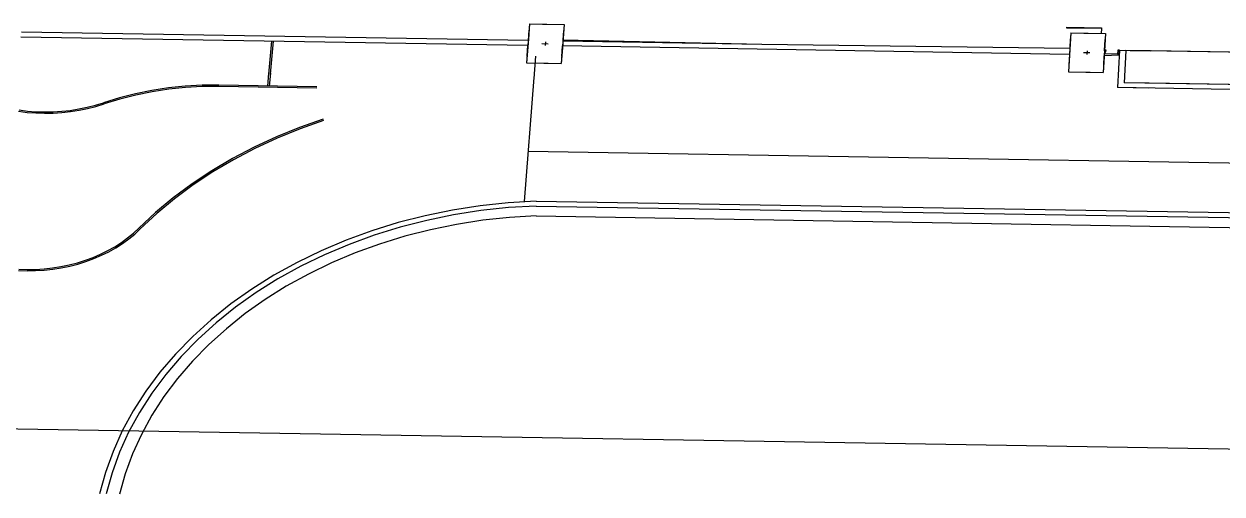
# Model space of a CAD drawing. Extents: x -68 to 264, y 51 to 115.
# Drawn here: x -49.05 to -17.04, y 54.38 to 66.94 of the extents above; entities that cross this region are included whole.
import ezdxf

# ---------------------------------------------------------------- set-up
doc = ezdxf.new("R2010")
doc.units = 0
doc.layers.get('0').update_dxf_attribs({"linetype": 'CONTINUOUS'})

msp = doc.modelspace()

# ---------------------------------------------------------------- linework, layer by layer
for p, q in [((-35.541, 66.938), (-35.622, 65.901)), ((-35.541, 66.938), (-35.573, 66.528)), ((-35.541, 66.938), (-35.194, 66.933)), ((-35.541, 66.938), (-34.615, 66.923)), ((-35.194, 66.933), (-34.615, 66.923)), ((-34.615, 66.923), (-34.695, 65.886)), ((-34.615, 66.923), (-34.664, 66.297)), ((-35.584, 66.496), (-49.122, 66.72)), ((-35.562, 66.777), (-35.584, 66.496)), ((-34.636, 66.762), (-34.656, 66.502)), ((-21.185, 66.828), (-21.183, 66.854)), ((-20.259, 66.813), (-21.185, 66.828)), ((-21.183, 66.854), (-20.258, 66.839)), ((-21.082, 66.7), (-21.142, 65.662)), ((-21.082, 66.7), (-21.11, 66.279)), ((-21.082, 66.7), (-20.734, 66.694)), ((-21.082, 66.7), (-20.156, 66.684)), ((-20.734, 66.694), (-20.156, 66.684)), ((-20.259, 66.813), (-20.266, 66.686)), ((-20.258, 66.839), (-20.259, 66.813)), ((-20.156, 66.684), (-20.215, 65.646)), ((-20.156, 66.684), (-20.192, 66.058)), ((-35.594, 66.366), (-49.134, 66.59)), ((-42.508, 65.601), (-42.431, 66.479)), ((-42.462, 65.6), (-42.385, 66.479)), ((-35.573, 66.528), (-35.622, 65.901)), ((-35.594, 66.366), (-35.616, 66.085)), ((-35.212, 66.414), (-35.045, 66.411)), ((-35.115, 66.462), (-35.123, 66.359)), ((-34.664, 66.297), (-34.695, 65.886)), ((-34.668, 66.351), (-34.69, 66.07)), ((-21.119, 66.127), (-34.668, 66.351)), ((-29.333, 66.393), (-34.656, 66.502)), ((-29.333, 66.393), (-34.65, 66.481)), ((-21.11, 66.279), (-29.333, 66.393)), ((-21.11, 66.279), (-21.142, 65.662)), ((-21.095, 66.538), (-21.11, 66.279)), ((-20.169, 66.523), (-20.185, 66.242)), ((-35.385, 66.082), (-35.431, 65.483)), ((-21.119, 66.127), (-21.136, 65.846)), ((-20.742, 66.175), (-20.575, 66.172)), ((-20.646, 66.223), (-20.652, 66.12)), ((-20.192, 66.058), (-20.215, 65.646)), ((-20.194, 66.09), (-20.209, 65.831)), ((-19.787, 66.105), (-20.194, 66.09)), ((-20.139, 66.241), (-20.185, 66.242)), ((-20.185, 66.242), (-20.168, 66.138)), ((-20.168, 66.138), (-20.139, 66.241)), ((-19.786, 66.131), (-20.168, 66.138)), ((-19.78, 66.235), (-19.836, 65.239)), ((-19.826, 66.236), (-19.832, 66.132)), ((-19.832, 66.132), (-19.786, 66.131)), ((-19.78, 66.235), (-19.826, 66.236)), ((-19.786, 66.131), (-19.78, 66.235)), ((-19.78, 66.235), (-19.606, 66.232)), ((-19.606, 66.232), (-19.655, 65.366)), ((-18.949, 66.221), (-19.606, 66.232)), ((-13.038, 66.124), (-19.606, 66.232)), ((-19.49, 66.23), (-18.949, 66.221)), ((-9.223, 66.061), (-18.919, 66.221)), ((-35.622, 65.901), (-35.043, 65.892)), ((-35.622, 65.901), (-34.695, 65.886)), ((-35.043, 65.892), (-34.695, 65.886)), ((-21.142, 65.662), (-20.563, 65.652)), ((-21.142, 65.662), (-20.215, 65.646)), ((-20.563, 65.652), (-20.215, 65.646)), ((-42.536, 65.281), (-42.506, 65.623)), ((-42.49, 65.28), (-42.46, 65.622)), ((-35.429, 65.506), (-35.688, 62.192)), ((-18.997, 65.356), (-19.655, 65.366)), ((-13.079, 65.258), (-19.655, 65.366)), ((-7.244, 65.161), (-18.967, 65.355)), ((-46.073, 65.073), (-46.505, 64.964)), ((-46.062, 65.039), (-46.491, 64.931)), ((-45.635, 65.161), (-46.073, 65.073)), ((-45.626, 65.127), (-46.062, 65.039)), ((-45.191, 65.228), (-45.635, 65.161)), ((-45.185, 65.194), (-45.626, 65.127)), ((-44.744, 65.274), (-45.191, 65.228)), ((-44.741, 65.24), (-45.185, 65.194)), ((-44.294, 65.299), (-44.744, 65.274)), ((-44.295, 65.264), (-44.741, 65.24)), ((-43.848, 65.268), (-44.295, 65.264)), ((-43.845, 65.302), (-44.294, 65.299)), ((-41.23, 65.224), (-43.848, 65.268)), ((-41.227, 65.259), (-43.845, 65.302)), ((-7.075, 65.028), (-19.836, 65.239)), ((-19.004, 65.226), (-19.836, 65.239)), ((-13.085, 65.128), (-19.836, 65.239)), ((-47.589, 64.667), (-47.364, 64.713)), ((-47.58, 64.633), (-47.353, 64.679)), ((-47.364, 64.713), (-47.144, 64.769)), ((-47.353, 64.679), (-47.129, 64.736)), ((-47.144, 64.769), (-46.928, 64.835)), ((-47.129, 64.736), (-46.911, 64.803)), ((-46.505, 64.964), (-46.928, 64.835)), ((-46.491, 64.931), (-46.911, 64.803)), ((-49.196, 64.606), (-48.968, 64.577)), ((-49.184, 64.64), (-48.96, 64.612)), ((-48.968, 64.577), (-48.738, 64.56)), ((-48.96, 64.612), (-48.733, 64.594)), ((-48.738, 64.56), (-48.506, 64.553)), ((-48.733, 64.594), (-48.504, 64.588)), ((-48.506, 64.553), (-48.274, 64.557)), ((-48.504, 64.588), (-48.274, 64.591)), ((-48.274, 64.591), (-48.044, 64.606)), ((-48.274, 64.557), (-48.041, 64.571)), ((-48.044, 64.606), (-47.815, 64.631)), ((-48.041, 64.571), (-47.809, 64.597)), ((-47.815, 64.631), (-47.589, 64.667)), ((-47.809, 64.597), (-47.58, 64.633)), ((-41.054, 64.393), (-41.687, 64.17)), ((-41.047, 64.358), (-41.676, 64.136)), ((-41.687, 64.17), (-42.304, 63.92)), ((-41.676, 64.136), (-42.289, 63.887)), ((-42.304, 63.92), (-42.902, 63.643)), ((-42.289, 63.887), (-42.883, 63.612)), ((-42.902, 63.643), (-43.478, 63.341)), ((-42.883, 63.612), (-43.457, 63.311)), ((-35.583, 63.538), (29.356, 62.461)), ((-43.478, 63.341), (-44.032, 63.014)), ((-43.457, 63.311), (-44.007, 62.986)), ((-44.032, 63.014), (-44.561, 62.664)), ((-44.007, 62.986), (-44.533, 62.637)), ((-44.561, 62.664), (-45.063, 62.291)), ((-44.533, 62.637), (-45.032, 62.267)), ((-45.063, 62.291), (-45.537, 61.898)), ((-45.032, 62.267), (-45.503, 61.875)), ((-36.117, 62.162), (-36.864, 62.082)), ((-35.367, 62.206), (-36.117, 62.162)), ((-35.367, 62.206), (28.95, 61.138)), ((-45.537, 61.898), (-45.98, 61.484)), ((-45.503, 61.875), (-45.944, 61.464)), ((-38.336, 61.817), (-39.055, 61.632)), ((-37.604, 61.967), (-38.336, 61.817)), ((-37.572, 61.839), (-38.292, 61.691)), ((-36.864, 62.082), (-37.604, 61.967)), ((-36.844, 61.952), (-37.572, 61.839)), ((-36.109, 62.031), (-36.844, 61.952)), ((-35.371, 62.075), (-36.109, 62.031)), ((-35.367, 61.813), (-36.081, 61.77)), ((-35.371, 62.075), (29.372, 60.999)), ((-35.367, 61.813), (28.861, 60.745)), ((-46.126, 61.349), (-45.98, 61.484)), ((-39.055, 61.632), (-39.759, 61.415)), ((-38.999, 61.51), (-39.692, 61.295)), ((-38.292, 61.691), (-38.999, 61.51)), ((-37.498, 61.584), (-38.194, 61.441)), ((-36.793, 61.694), (-37.498, 61.584)), ((-36.081, 61.77), (-36.793, 61.694)), ((-46.45, 61.1), (-46.283, 61.221)), ((-46.419, 61.075), (-46.25, 61.197)), ((-46.283, 61.221), (-46.126, 61.349)), ((-46.25, 61.197), (-46.091, 61.327)), ((-46.091, 61.327), (-45.944, 61.464)), ((-40.446, 61.164), (-41.112, 60.882)), ((-39.759, 61.415), (-40.446, 61.164)), ((-39.692, 61.295), (-40.368, 61.049)), ((-38.879, 61.266), (-39.55, 61.059)), ((-38.194, 61.441), (-38.879, 61.266)), ((-47.005, 60.788), (-46.812, 60.883)), ((-46.982, 60.758), (-46.786, 60.855)), ((-46.812, 60.883), (-46.626, 60.988)), ((-46.786, 60.855), (-46.598, 60.961)), ((-46.626, 60.988), (-46.45, 61.1)), ((-46.598, 60.961), (-46.419, 61.075)), ((-41.112, 60.882), (-41.756, 60.569)), ((-40.368, 61.049), (-41.024, 60.771)), ((-39.55, 61.059), (-40.205, 60.821)), ((-47.843, 60.502), (-47.626, 60.558)), ((-47.831, 60.468), (-47.611, 60.525)), ((-47.626, 60.558), (-47.413, 60.625)), ((-47.611, 60.525), (-47.396, 60.593)), ((-47.413, 60.625), (-47.206, 60.701)), ((-47.396, 60.593), (-47.186, 60.671)), ((-47.206, 60.701), (-47.005, 60.788)), ((-47.186, 60.671), (-46.982, 60.758)), ((-41.756, 60.569), (-42.374, 60.227)), ((-41.024, 60.771), (-41.657, 60.464)), ((-40.84, 60.553), (-41.453, 60.255)), ((-40.205, 60.821), (-40.84, 60.553)), ((-49.2, 60.354), (-48.971, 60.346)), ((-49.193, 60.39), (-48.968, 60.381)), ((-48.971, 60.346), (-48.741, 60.348)), ((-48.968, 60.381), (-48.741, 60.383)), ((-48.741, 60.383), (-48.514, 60.397)), ((-48.741, 60.348), (-48.511, 60.362)), ((-48.514, 60.397), (-48.288, 60.421)), ((-48.511, 60.362), (-48.283, 60.386)), ((-48.288, 60.421), (-48.064, 60.456)), ((-48.283, 60.386), (-48.056, 60.422)), ((-48.064, 60.456), (-47.843, 60.502)), ((-48.056, 60.422), (-47.831, 60.468)), ((-42.374, 60.227), (-42.965, 59.856)), ((-41.657, 60.464), (-42.266, 60.127)), ((-41.453, 60.255), (-42.043, 59.93)), ((-42.266, 60.127), (-42.847, 59.762)), ((-42.043, 59.93), (-42.606, 59.578)), ((-42.965, 59.856), (-43.525, 59.459)), ((-42.847, 59.762), (-43.398, 59.372)), ((-42.606, 59.578), (-43.14, 59.2)), ((-43.525, 59.459), (-44.052, 59.036)), ((-43.398, 59.372), (-43.917, 58.956)), ((-44.052, 59.036), (-44.545, 58.59)), ((-43.917, 58.956), (-44.403, 58.517)), ((-43.14, 59.2), (-43.643, 58.798)), ((-44.545, 58.59), (-45.002, 58.121)), ((-43.643, 58.798), (-44.114, 58.374)), ((-44.403, 58.517), (-44.852, 58.056)), ((-44.114, 58.374), (-44.55, 57.929)), ((-45.002, 58.121), (-45.42, 57.633)), ((-44.852, 58.056), (-45.264, 57.576)), ((-45.42, 57.633), (-45.798, 57.126)), ((-44.55, 57.929), (-44.95, 57.465)), ((-45.264, 57.576), (-45.636, 57.078)), ((-44.95, 57.465), (-45.312, 56.983)), ((-45.798, 57.126), (-46.133, 56.603)), ((-45.636, 57.078), (-45.967, 56.563)), ((-45.312, 56.983), (-45.634, 56.486)), ((-65.512, 56.399), (29.436, 54.808)), ((-46.133, 56.603), (-46.426, 56.066)), ((-45.967, 56.563), (-46.256, 56.035)), ((-45.634, 56.486), (-45.915, 55.975)), ((-46.426, 56.066), (-46.674, 55.516)), ((-46.256, 56.035), (-46.501, 55.495)), ((-45.915, 55.975), (-46.153, 55.452)), ((-46.674, 55.516), (-46.877, 54.957)), ((-46.501, 55.495), (-46.701, 54.944)), ((-46.153, 55.452), (-46.349, 54.92)), ((-46.877, 54.957), (-47.033, 54.39)), ((-46.701, 54.944), (-46.856, 54.387)), ((-46.349, 54.92), (-46.501, 54.381))]:
    msp.add_line(p, q)

doc.saveas('drawing.dxf')
